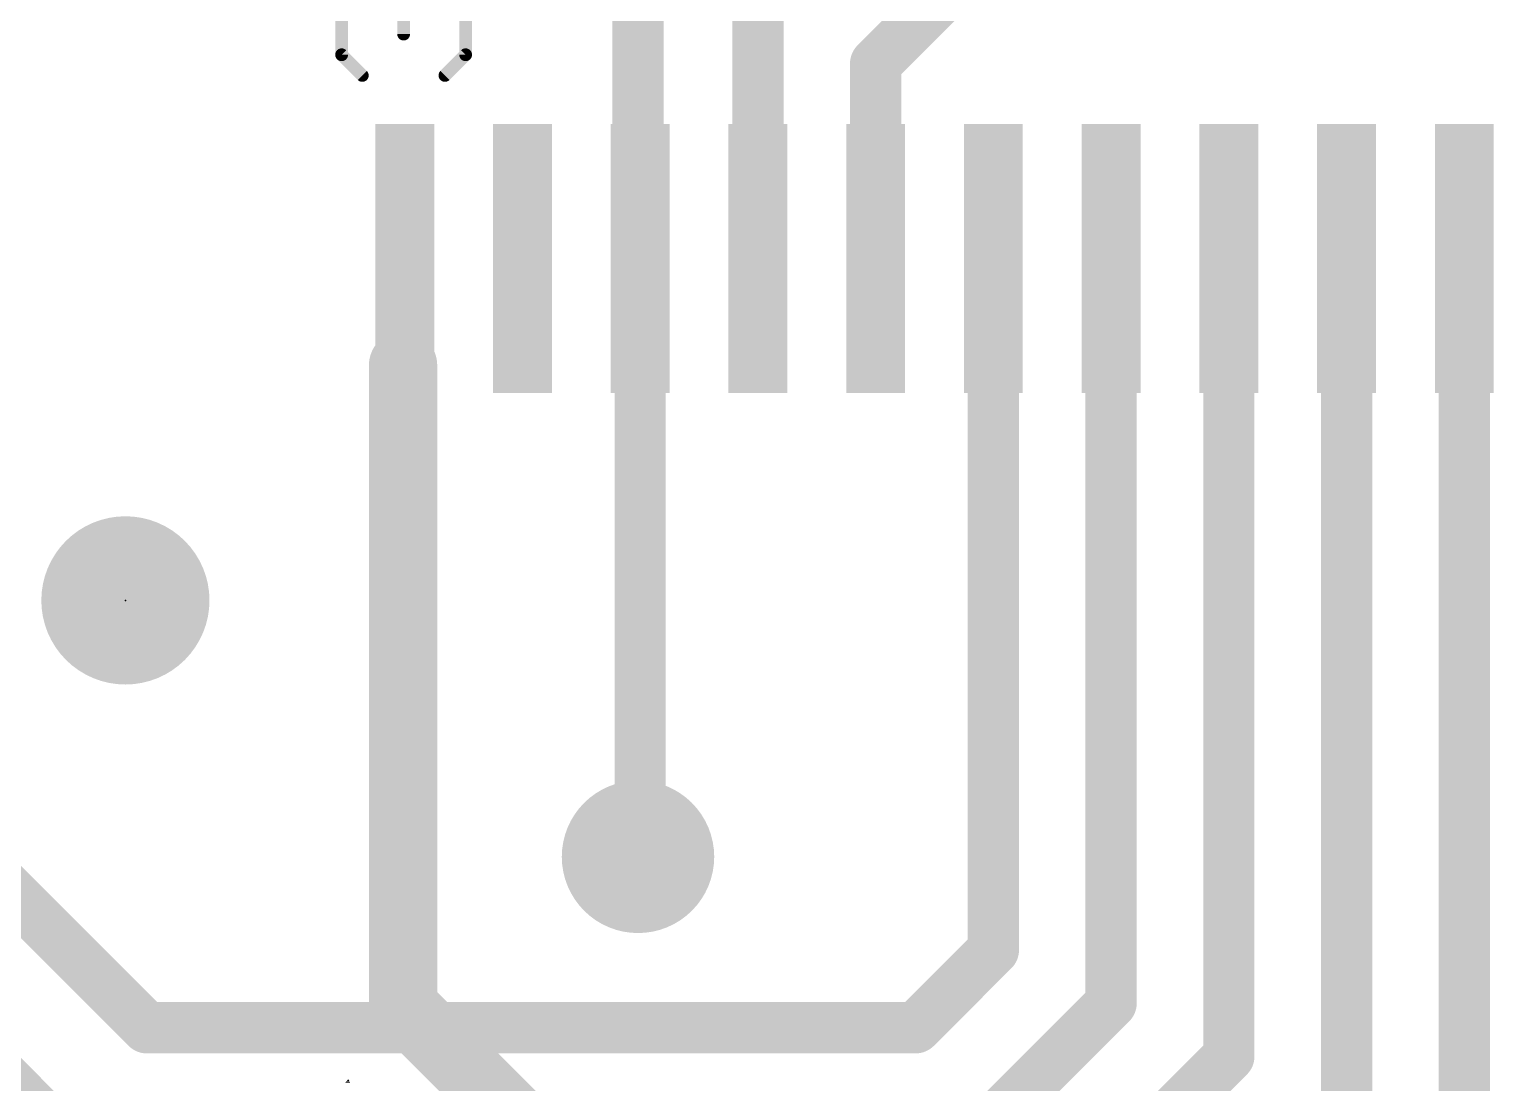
# Model space of a CAD drawing. Extents: x -0.4 to 36.2, y -3.8 to 29.2.
# Drawn here: x 5.4 to 14.11, y 3.36 to 9.62 of the extents above; entities that cross this region are included whole.
import ezdxf

# ---------------------------------------------------------------- set-up
doc = ezdxf.new("R2010")
doc.units = 0
for name, color, linetype in [('1', 12, 'CONTINUOUS'), ('18', 110, 'CONTINUOUS'), ('21', 253, 'CONTINUOUS'), ('23', 53, 'CONTINUOUS'), ('51', 253, 'CONTINUOUS')]:
    doc.layers.add(name, color=color, linetype=linetype)

# ---------------------------------------------------------------- blocks, each defined once
blk = doc.blocks.new('RECT')
blk.add_solid([(-0.5, -0.5), (0.5, -0.5), (-0.5, 0.5), (0.5, 0.5)])
blk = doc.blocks.new('PIE')
at = {"const_width": 0.5}
blk.add_lwpolyline([(0, -0.25, 1), (0, 0.25, 1), (0, -0.25)], format="xyb", dxfattribs=at)
blk = doc.blocks.new('ROUNDV')
at = {"const_width": 0.5}
blk.add_lwpolyline([(0, -0.25, 1), (0, 0.25, 1), (0, -0.25)], format="xyb", dxfattribs=at)

msp = doc.modelspace()

# ---------------------------------------------------------------- linework, layer by layer
at = {"layer": '1', "const_width": 0.3048}
for points in [[(9.017, 8.382), (9.017, 10.668)], [(9.73, 8.255), (9.73, 9.984)], [(10.43, 9.414), (10.795, 9.779)], [(10.43, 8.255), (10.43, 9.414)], [(9.03, 8.369), (9.017, 8.382)], [(9.03, 8.255), (9.03, 8.369)], [(9.03, 4.712), (9.03, 8.255)], [(11.13, 4.145), (11.13, 8.255)], [(11.83, 3.829), (11.83, 8.255)], [(12.53, 3.513), (12.53, 8.255)], [(13.23, 2.816), (13.23, 8.255)], [(13.93, 2.5), (13.93, 8.255)], [(3.683, 6.096), (6.096, 3.683)], [(3.048, 5.588), (5.588, 3.048)], [(9.017, 4.699), (9.03, 4.712)], [(10.668, 3.683), (11.13, 4.145)], [(11.049, 3.048), (11.83, 3.829)], [(6.096, 3.683), (10.668, 3.683)], [(11.43, 2.413), (12.53, 3.513)]]:
    msp.add_lwpolyline(points, dxfattribs=at)
at = {"layer": '1', "const_width": 0.1524}
for points in [[(10.5062, 9.414, 1), (10.3538, 9.414)], [(10.3761, 9.4679, 1), (10.4839, 9.3601)], [(9.0709, 8.4359, 1), (8.9631, 8.3281)], [(8.9408, 8.382, 1), (9.0932, 8.382)], [(9.1062, 8.369, 1), (8.9538, 8.369)], [(8.9761, 8.3151, 1), (9.0839, 8.4229)], [(9.1062, 8.255, 1), (8.9538, 8.255)], [(11.2062, 8.255, 1), (11.0538, 8.255)], [(11.9062, 8.255, 1), (11.7538, 8.255)], [(12.6062, 8.255, 1), (12.4538, 8.255)], [(13.3062, 8.255, 1), (13.1538, 8.255)], [(14.0062, 8.255, 1), (13.8538, 8.255)], [(8.9538, 8.255, 1), (9.1062, 8.255)], [(9.6538, 8.255, 1), (9.8062, 8.255)], [(10.3538, 8.255, 1), (10.5062, 8.255)], [(8.9631, 4.7529, 1), (9.0709, 4.6451)], [(9.0839, 4.6581, 1), (8.9761, 4.7659)], [(8.9538, 4.712, 1), (9.1062, 4.712)], [(11.1839, 4.0911, 1), (11.0761, 4.1989)], [(11.0538, 4.145, 1), (11.2062, 4.145)], [(11.8839, 3.7751, 1), (11.7761, 3.8829)], [(6.096, 3.7592, 1), (6.096, 3.6068)], [(10.668, 3.6068, 1), (10.668, 3.7592)], [(11.7538, 3.829, 1), (11.9062, 3.829)], [(6.0421, 3.6291, 1), (6.1499, 3.7369)], [(10.6141, 3.7369, 1), (10.7219, 3.6291)], [(12.5839, 3.4591, 1), (12.4761, 3.5669)], [(12.4538, 3.513, 1), (12.6062, 3.513)]]:
    msp.add_lwpolyline(points, format="xyb", dxfattribs=at)
at = {"layer": '21', "const_width": 0.0762}
for points in [[(7.2547, 9.466), (7.2547, 9.7117)], [(7.6233, 9.7117), (7.6233, 9.5888)], [(7.9919, 9.7117), (7.9919, 9.466)], [(7.3775, 9.3431), (7.2547, 9.466)], [(7.9919, 9.466), (7.869, 9.3431)]]:
    msp.add_lwpolyline(points, dxfattribs=at)
at = {"layer": '21', "const_width": 0.0381}
for points in [[(7.6042, 9.5888, 1), (7.6423, 9.5888)], [(7.2681, 9.4794, 1), (7.2412, 9.4525)], [(8.0054, 9.4525, 1), (7.9784, 9.4794)], [(7.2356, 9.466, 1), (7.2737, 9.466)], [(7.9729, 9.466, 1), (8.0109, 9.466)], [(7.3641, 9.3296, 1), (7.391, 9.3566)], [(7.8556, 9.3566, 1), (7.8825, 9.3296)]]:
    msp.add_lwpolyline(points, format="xyb", dxfattribs=at)
at = {"layer": '23'}
msp.add_point((5.969, 6.223), dxfattribs=at)
at = {"layer": '51', "const_width": 0.4064}
for points in [[(7.62, 7.62), (7.62, 3.81)], [(7.62, 3.81), (8.89, 2.54)]]:
    msp.add_lwpolyline(points, dxfattribs=at)
at = {"layer": '51', "const_width": 0.2032}
for points in [[(7.7216, 7.62, 1), (7.5184, 7.62)], [(7.6918, 3.8818, 1), (7.5482, 3.7382)], [(7.5184, 3.81, 1), (7.7216, 3.81)]]:
    msp.add_lwpolyline(points, format="xyb", dxfattribs=at)

# ---------------------------------------------------------------- block references
at = {"layer": '1', "xscale": 1.6, "yscale": 0.35, "rotation": 270}
for p in [(7.63, 8.255), (8.33, 8.255), (9.03, 8.255), (9.73, 8.255), (10.43, 8.255), (11.13, 8.255), (11.83, 8.255), (12.53, 8.255), (13.23, 8.255), (13.93, 8.255)]:
    msp.add_blockref('RECT', p, dxfattribs=at)
at = {"layer": '1'}
msp.add_blockref('PIE', (5.969, 6.223), dxfattribs=at)
at = {"layer": '18', "xscale": 0.9064, "yscale": 0.9064}
msp.add_blockref('ROUNDV', (9.017, 4.699), dxfattribs=at)
msp.add_blockref('ROUNDV', (9.017, 4.699), dxfattribs=at)
at = {"layer": '21'}
for p, xscale, yscale in [((7.2897, 3.3578), 0.0278, 0.0026), ((7.291, 3.3603), 0.0254, 0.0024), ((7.291, 3.3629), 0.0202, 0.0026), ((7.2923, 3.3654), 0.0178, 0.0024), ((7.2935, 3.3679), 0.0152, 0.0024), ((7.2935, 3.3705), 0.01, 0.0026), ((7.2948, 3.373), 0.0076, 0.0024)]:
    msp.add_blockref('RECT', p, dxfattribs=dict(at, xscale=xscale, yscale=yscale))

doc.saveas('drawing.dxf')
